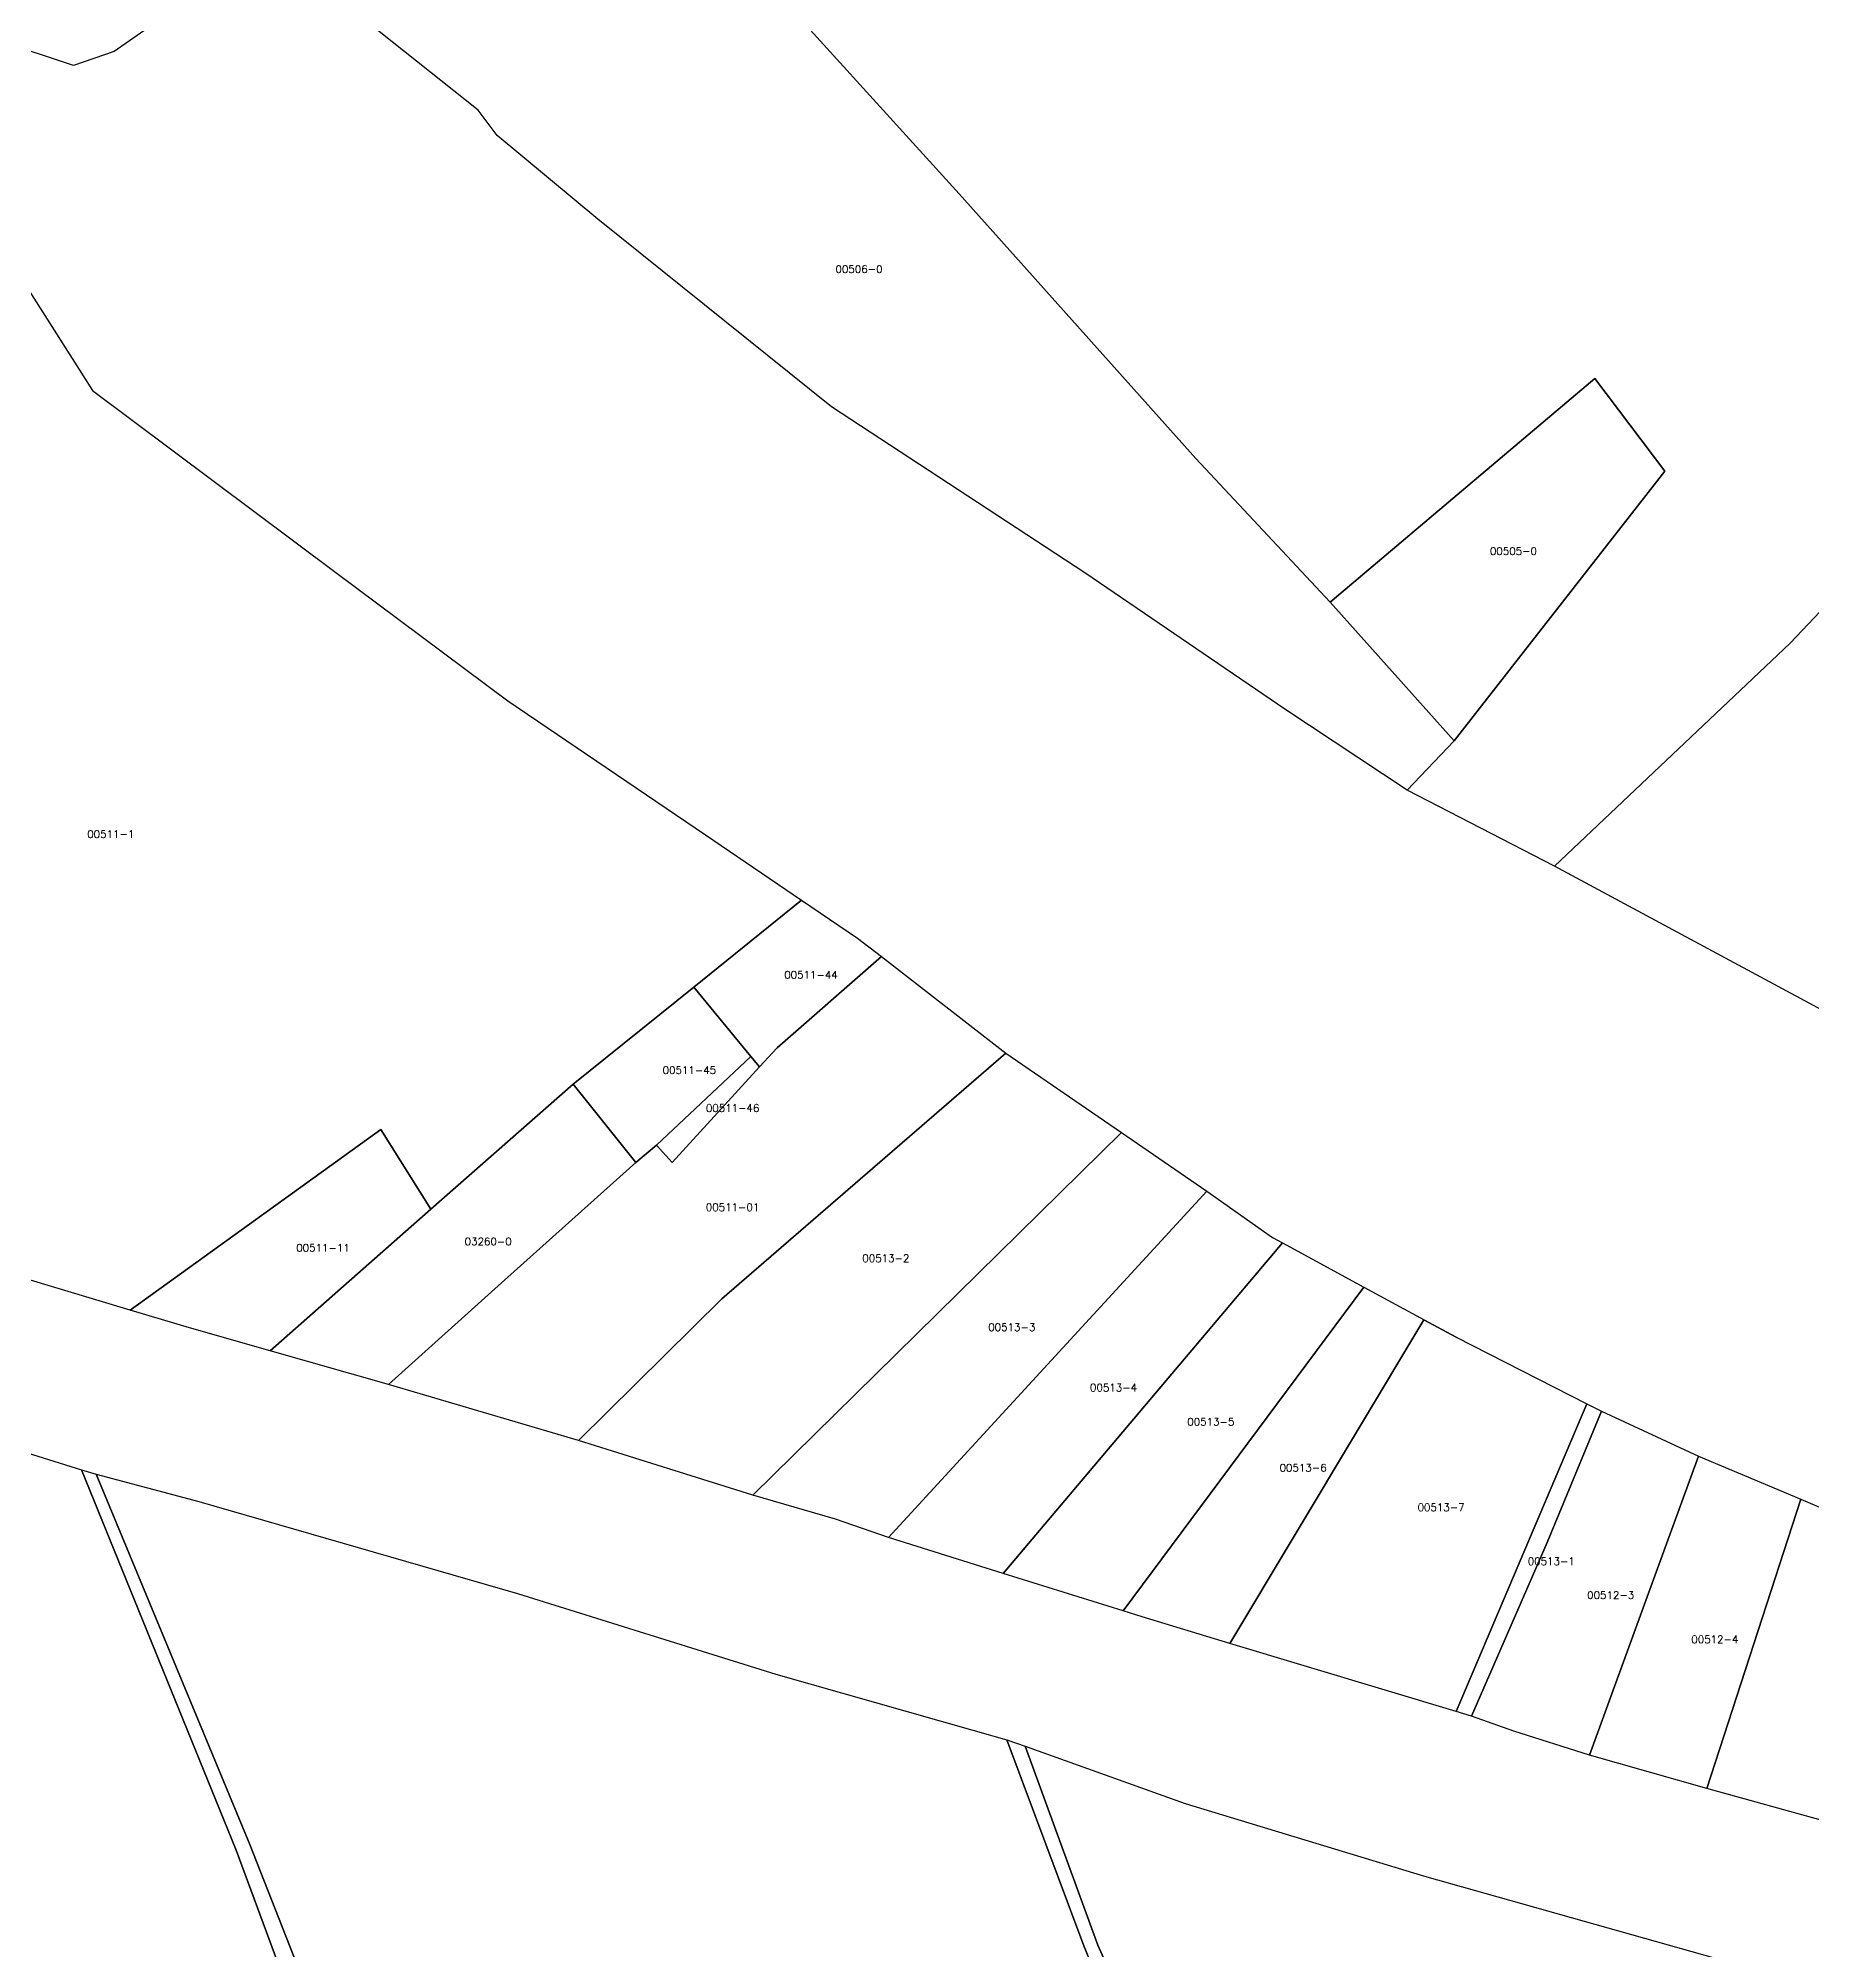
# Model space of a CAD drawing. Header units: metres. Extents: x 7423707 to 7427500, y 4706661 to 4708784.
# Drawn here: x 7425102 to 7425337.8, y 4707568.5 to 4707822.7 of the extents above; entities that cross this region are included whole.
import ezdxf

# ---------------------------------------------------------------- set-up
doc = ezdxf.new("R2010")
doc.units = ezdxf.units.M
doc.layers.add('Numrat_Parcelave', color=7, linetype='Continuous')
doc.layers.add('Parcelat_kadastrale2021', color=7, linetype='Continuous')
doc.styles.get("Standard").update_dxf_attribs({"font": 'simplex.shx'})

msp = doc.modelspace()

# ---------------------------------------------------------------- linework, layer by layer
at = {"layer": 'Parcelat_kadastrale2021'}
for points in [[(7425046.11, 4707968.29), (7425050.15, 4707961.94), (7425065.3, 4707939.47), (7425078.84, 4707919.44), (7425117.79, 4707858.55), (7425132.71, 4707835.25), (7425112.13, 4707820.91), (7425106.72, 4707819.01), (7425096.97, 4707822.26), (7425083.17, 4707834.58), (7425059.48, 4707861.92), (7425032.82, 4707890.61), (7425002.77, 4707924.32), (7424995.33, 4707933.79), (7425018.37, 4707970.55), (7425031.47, 4707991.44)], [(7425273.78, 4707747.68), (7425290.29, 4707729.26), (7425284.01, 4707722.71), (7425267.74, 4707733.45), (7425241.16, 4707751.59), (7425207.51, 4707773.63), (7425176.45, 4707798.62), (7425163.06, 4707809.74), (7425160.52, 4707813.09), (7425132.71, 4707835.25), (7425147.86, 4707847.89), (7425159.64, 4707856.09), (7425168.71, 4707862.46), (7425187.22, 4707842.95), (7425200.14, 4707829.27), (7425201.61, 4707827.12), (7425224.47, 4707801.97), (7425255.94, 4707766.8)], [(7425173.17, 4707683.6), (7425154.23, 4707666.98), (7425147.58, 4707677.57), (7425114.24, 4707653.57), (7425095.5, 4707659.17), (7425055.7, 4707671.12), (7425038.73, 4707676.27), (7425049.32, 4707687.68), (7425061.59, 4707700.88), (7425080.1, 4707716.81), (7425074.04, 4707729.01), (7425068.94, 4707737.56), (7425028.84, 4707717.57), (7425017.19, 4707738.69), (7425025.65, 4707743.93), (7425059.57, 4707764.38), (7425100.51, 4707789.55), (7425109.25, 4707775.81), (7425141.41, 4707751.78), (7425164.48, 4707734.55), (7425190.75, 4707716.74), (7425203.5, 4707708.08), (7425189.17, 4707696.51)], [(7425318.26, 4707765.12), (7425290.29, 4707729.26), (7425273.78, 4707747.68), (7425308.96, 4707777.42)], [(7425357.94, 4707766.52), (7425380.59, 4707732.73), (7425428.57, 4707665.24), (7425418.45, 4707648.77), (7425383.88, 4707668.46), (7425339.2, 4707693.46), (7425303.61, 4707712.57), (7425334.95, 4707742.24)], [(7425210.97, 4707703), (7425214.12, 4707700.56), (7425200.27, 4707688.42), (7425197.94, 4707685.89), (7425196.79, 4707687.29), (7425189.17, 4707696.51), (7425203.5, 4707708.08)], [(7425148.58, 4707643.69), (7425163.16, 4707656.78), (7425181.46, 4707673.19), (7425184.24, 4707675.48), (7425186.29, 4707673.19), (7425197.94, 4707685.89), (7425200.27, 4707688.42), (7425214.12, 4707700.56), (7425230.67, 4707687.73), (7425192.9, 4707655.06), (7425173.85, 4707636.23)], [(7425184.24, 4707675.48), (7425181.46, 4707673.19), (7425173.17, 4707683.6), (7425189.17, 4707696.51), (7425196.79, 4707687.29)], [(7425173.85, 4707636.23), (7425192.9, 4707655.06), (7425230.67, 4707687.73), (7425246.04, 4707677.18), (7425197.02, 4707628.97)], [(7425186.29, 4707673.19), (7425184.24, 4707675.48), (7425196.79, 4707687.29), (7425197.94, 4707685.89)], [(7425163.16, 4707656.78), (7425148.58, 4707643.69), (7425132.89, 4707648.14), (7425154.23, 4707666.98), (7425173.17, 4707683.6), (7425181.46, 4707673.19)], [(7425114.24, 4707653.57), (7425147.58, 4707677.57), (7425154.23, 4707666.98), (7425132.89, 4707648.14), (7425122.15, 4707651.21)], [(7425215.06, 4707623.33), (7425208.01, 4707625.79), (7425197.02, 4707628.97), (7425246.04, 4707677.18), (7425257.41, 4707669.36)], [(7425230.33, 4707618.56), (7425215.06, 4707623.33), (7425257.41, 4707669.36), (7425266.14, 4707663.22), (7425267.47, 4707662.5)], [(7425051.56, 4707649.91), (7425107.78, 4707632.35), (7425128.34, 4707581.77), (7425138.68, 4707553.85), (7425169.24, 4707476.47), (7425185.06, 4707434.34), (7425230.83, 4707320.87), (7425173.81, 4707312.93), (7425130.15, 4707305.68), (7425113.32, 4707345.68), (7425099.27, 4707381.39), (7425080.82, 4707429.84), (7425078.47, 4707428.81), (7425029.63, 4707552.17), (7424986.09, 4707665.02), (7424994.02, 4707667.75), (7425016.76, 4707660.86)], [(7425246.27, 4707613.57), (7425230.33, 4707618.56), (7425267.47, 4707662.5), (7425278.26, 4707656.63)], [(7425260.46, 4707609.27), (7425248.79, 4707612.78), (7425246.27, 4707613.57), (7425278.26, 4707656.63), (7425290.55, 4707649.95), (7425286.23, 4707652.29)], [(7425290.53, 4707600.22), (7425260.46, 4707609.27), (7425286.23, 4707652.29), (7425290.55, 4707649.95), (7425307.92, 4707641.13)], [(7425292.59, 4707599.6), (7425290.53, 4707600.22), (7425307.92, 4707641.13), (7425309.85, 4707640.15), (7425302.64, 4707622.69)], [(7425308.25, 4707594.41), (7425298.2, 4707597.59), (7425292.59, 4707599.6), (7425302.64, 4707622.69), (7425309.85, 4707640.15), (7425322.75, 4707634.15), (7425315.93, 4707615.43)], [(7425336.35, 4707628.44), (7425323.87, 4707589.96), (7425308.25, 4707594.41), (7425315.93, 4707615.43), (7425322.75, 4707634.15)], [(7425230.83, 4707320.87), (7425185.06, 4707434.34), (7425169.24, 4707476.47), (7425138.68, 4707553.85), (7425128.34, 4707581.77), (7425107.78, 4707632.35), (7425109.74, 4707631.74), (7425130.16, 4707582.54), (7425141.28, 4707554.19), (7425159.08, 4707507.77), (7425178.82, 4707458.01), (7425195.89, 4707415.95), (7425216.87, 4707362.9), (7425233.27, 4707321.47)], [(7425233.27, 4707321.47), (7425216.87, 4707362.9), (7425195.89, 4707415.95), (7425178.82, 4707458.01), (7425159.08, 4707507.77), (7425141.28, 4707554.19), (7425130.16, 4707582.54), (7425109.74, 4707631.74), (7425123.38, 4707628.12), (7425165.74, 4707615.9), (7425200.1, 4707605.17), (7425230.81, 4707596.42), (7425241.06, 4707569.07), (7425257.59, 4707528.76), (7425271.48, 4707495.73), (7425277.88, 4707477.2), (7425289.27, 4707450.57), (7425307.35, 4707405.97), (7425325.57, 4707359.52), (7425334.33, 4707337.31), (7425283.46, 4707329.26)], [(7425363, 4707617.05), (7425394.06, 4707605.06), (7425390.69, 4707590.13), (7425386.97, 4707578.9), (7425384.29, 4707575.44), (7425382.38, 4707573.67), (7425380.9, 4707572.61), (7425339.85, 4707585.55), (7425323.87, 4707589.96), (7425336.35, 4707628.44)], [(7425233.23, 4707595.6), (7425242.88, 4707569.15), (7425261.24, 4707528.22), (7425273.74, 4707496.01), (7425290.64, 4707451.7), (7425297.99, 4707433.88), (7425309.55, 4707405.57), (7425328.33, 4707358.25), (7425337.46, 4707338.13), (7425334.33, 4707337.31), (7425325.57, 4707359.52), (7425307.35, 4707405.97), (7425289.27, 4707450.57), (7425277.88, 4707477.2), (7425271.48, 4707495.73), (7425257.59, 4707528.76), (7425241.06, 4707569.07), (7425230.81, 4707596.42)], [(7425333.35, 4707565.07), (7425358.67, 4707558.2), (7425372.19, 4707520.97), (7425385.33, 4707487.63), (7425406.22, 4707437.77), (7425424.28, 4707390.7), (7425438.88, 4707353.04), (7425383.01, 4707344), (7425337.46, 4707338.13), (7425328.33, 4707358.25), (7425309.55, 4707405.57), (7425297.99, 4707433.88), (7425290.64, 4707451.7), (7425273.74, 4707496.01), (7425261.24, 4707528.22), (7425242.88, 4707569.15), (7425233.23, 4707595.6), (7425254.51, 4707587.97), (7425286.32, 4707578.31)]]:
    msp.add_lwpolyline(points, close=True, dxfattribs=at)
msp.add_lwpolyline([(7425357.94, 4707766.52), (7425334.95, 4707742.24), (7425303.61, 4707712.57), (7425284.01, 4707722.71), (7425290.29, 4707729.26), (7425318.26, 4707765.12), (7425308.96, 4707777.42), (7425273.78, 4707747.68), (7425255.94, 4707766.8), (7425224.47, 4707801.97), (7425201.61, 4707827.12), (7425200.14, 4707829.27), (7425187.22, 4707842.95), (7425168.71, 4707862.46), (7425246.94, 4707923.36), (7425276.18, 4707947.04), (7425278.62, 4707948.94), (7425313.46, 4707974.93), (7425338.17, 4707954.92)], dxfattribs=at)

# ---------------------------------------------------------------- texts
at = {"layer": 'Numrat_Parcelave'}
for s, p in [('00506-0', (7425208.02, 4707791.46)), ('00505-0', (7425295.02, 4707753.97)), ('00511-1', (7425108.55, 4707716.35)), ('00511-44', (7425201.21, 4707697.64)), ('00511-45', (7425185.04, 4707684.97)), ('00511-46', (7425190.79, 4707679.93)), ('00511-01', (7425190.78, 4707666.74)), ('00511-11', (7425136.33, 4707661.35)), ('03260-0', (7425158.72, 4707662.19)), ('00513-2', (7425211.59, 4707659.96)), ('00513-3', (7425228.33, 4707650.79)), ('00513-4', (7425241.86, 4707642.76)), ('00513-5', (7425254.79, 4707638.22)), ('00513-6', (7425267.06, 4707632.11)), ('00513-7', (7425285.4, 4707626.85)), ('00513-1', (7425300.05, 4707619.68)), ('00512-3', (7425307.95, 4707615.18)), ('00512-4', (7425321.8, 4707609.3))]:
    msp.add_text(s, height=1, dxfattribs=at).set_placement(p)

doc.saveas('drawing.dxf')
